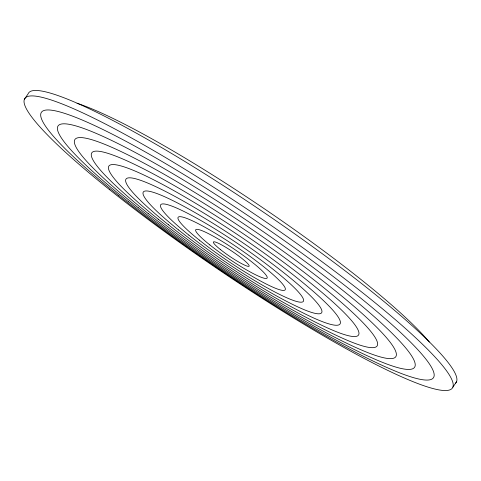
<?xml version="1.0" encoding="UTF-8"?>
<svg xmlns="http://www.w3.org/2000/svg" width="481" height="481" viewBox="0 0 481 481"><rect width="100%" height="100%" fill="white"/><g stroke="black" fill="none" stroke-linecap="round" stroke-linejoin="round"><path stroke-width="0.72" d="M24.441 99.272L28.126 93.819A258.177 33.033 34.1 0 1 261.983 211.177A258.177 33.033 34.1 0 1 455.327 383.399M452.874 387.181L456.559 381.728M77.056 103.271A232.539 29.756 34.1 0 1 263.726 208.363A232.539 29.756 34.1 0 1 429.292 342.033M220.508 249.615A21.543 2.754 34.1 0 0 249.068 266.246A21.543 2.754 34.1 0 0 224.314 246.428A21.543 2.754 34.1 0 0 220.508 249.615M138.33 207.774A193.741 24.79 34.1 0 0 395.184 357.377A193.741 24.79 34.1 0 0 172.565 179.136A193.741 24.79 34.1 0 0 138.33 207.774M148.214 213.558A172.24 22.036 34.1 0 0 376.563 346.554A172.24 22.036 34.1 0 0 178.649 188.095A172.24 22.036 34.1 0 0 148.214 213.558M158.207 219.18A150.733 19.288 34.1 0 0 358.044 335.57A150.733 19.288 34.1 0 0 184.842 196.897A150.733 19.288 34.1 0 0 158.207 219.18M109.349 189.496A258.177 33.033 34.1 0 0 451.635 388.852A258.177 33.033 34.1 0 0 154.972 151.329A258.177 33.033 34.1 0 0 109.349 189.496M178.535 229.954A107.69 13.781 34.1 0 0 321.302 313.107A107.69 13.781 34.1 0 0 197.565 214.039A107.69 13.781 34.1 0 0 178.535 229.954M168.314 224.645A129.215 16.534 34.1 0 0 339.622 324.422A129.215 16.534 34.1 0 0 191.149 205.543A129.215 16.534 34.1 0 0 168.314 224.645M188.865 235.107A86.159 11.027 34.1 0 0 303.09 301.635A86.159 11.027 34.1 0 0 204.088 222.372A86.159 11.027 34.1 0 0 188.865 235.107M128.553 201.84A215.235 27.537 34.1 0 0 413.907 368.031A215.235 27.537 34.1 0 0 166.588 170.021A215.235 27.537 34.1 0 0 128.553 201.84M199.302 240.103A64.622 8.267 34.1 0 0 284.974 290.001A64.622 8.267 34.1 0 0 210.72 230.549A64.622 8.267 34.1 0 0 199.302 240.103M118.897 195.743A236.712 30.285 34.1 0 0 432.726 378.523A236.712 30.285 34.1 0 0 160.726 160.756A236.712 30.285 34.1 0 0 118.897 195.743M209.848 244.937A43.086 5.513 34.1 0 0 266.967 278.204A43.086 5.513 34.1 0 0 217.466 238.57A43.086 5.513 34.1 0 0 209.848 244.937"/></g></svg>
